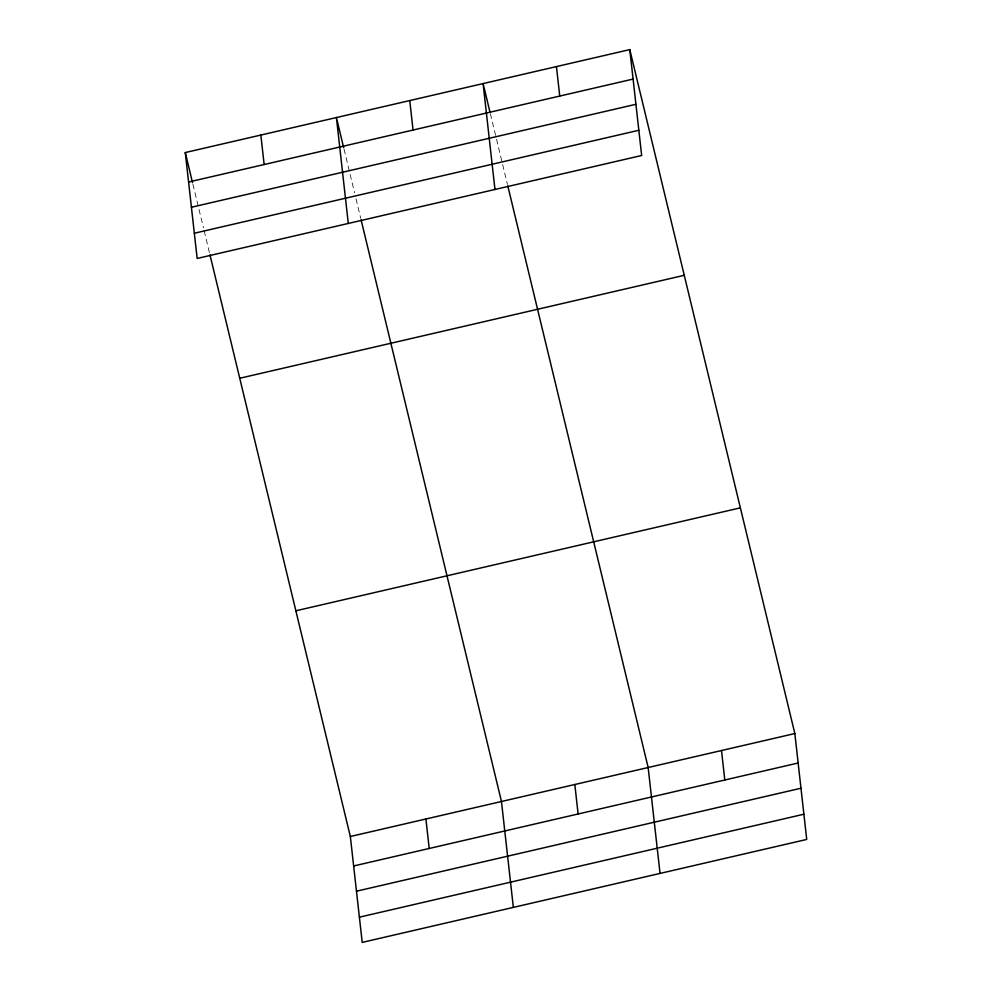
<?xml version="1.0" encoding="UTF-8"?>
<svg xmlns="http://www.w3.org/2000/svg" width="992" height="992" viewBox="0 0 992 992"><rect width="100%" height="100%" fill="white"/><g stroke="black" fill="none" stroke-linecap="round" stroke-linejoin="round"><path stroke-width="0.74" stroke-dasharray="4.96 3.72" d="M490.358 113.671L496.174 137.752M496.533 139.252L507.433 184.388M344.038 149.16L354.566 192.795M356.016 198.809L360.741 218.364M192.907 184.165L203.434 227.8M204.154 230.801L209.61 253.382"/><path stroke-width="1.49" d="M629.784 49.6L641.663 155.496L197.16 258.453L185.281 152.557L629.784 49.6L794.84 733.547L806.719 839.443L362.216 942.4L350.337 836.504L209.969 254.882M188.579 182.032L633.094 79.075M191.406 207.254L635.922 104.296M194.32 233.244L638.836 130.274M239.742 378.262L684.257 275.305M295.864 610.799L740.379 507.842M350.337 836.504L794.84 733.547M353.648 865.979L798.151 763.009M356.475 891.2L800.978 788.231M359.389 917.178L803.892 814.221M489.998 112.17L483.092 83.576L494.971 189.472M507.792 185.901L648.16 767.523L660.04 873.419M343.666 147.647L336.412 117.552L348.291 223.448M361.1 219.877L501.468 801.499L513.348 907.395M185.281 152.557L192.535 182.652M721.506 750.535L724.805 779.997M556.438 66.588L559.748 96.063M574.814 784.511L578.125 813.973M409.758 100.564L413.056 130.039M425.903 818.995L429.214 848.47M260.846 135.061L264.145 164.536"/></g></svg>
